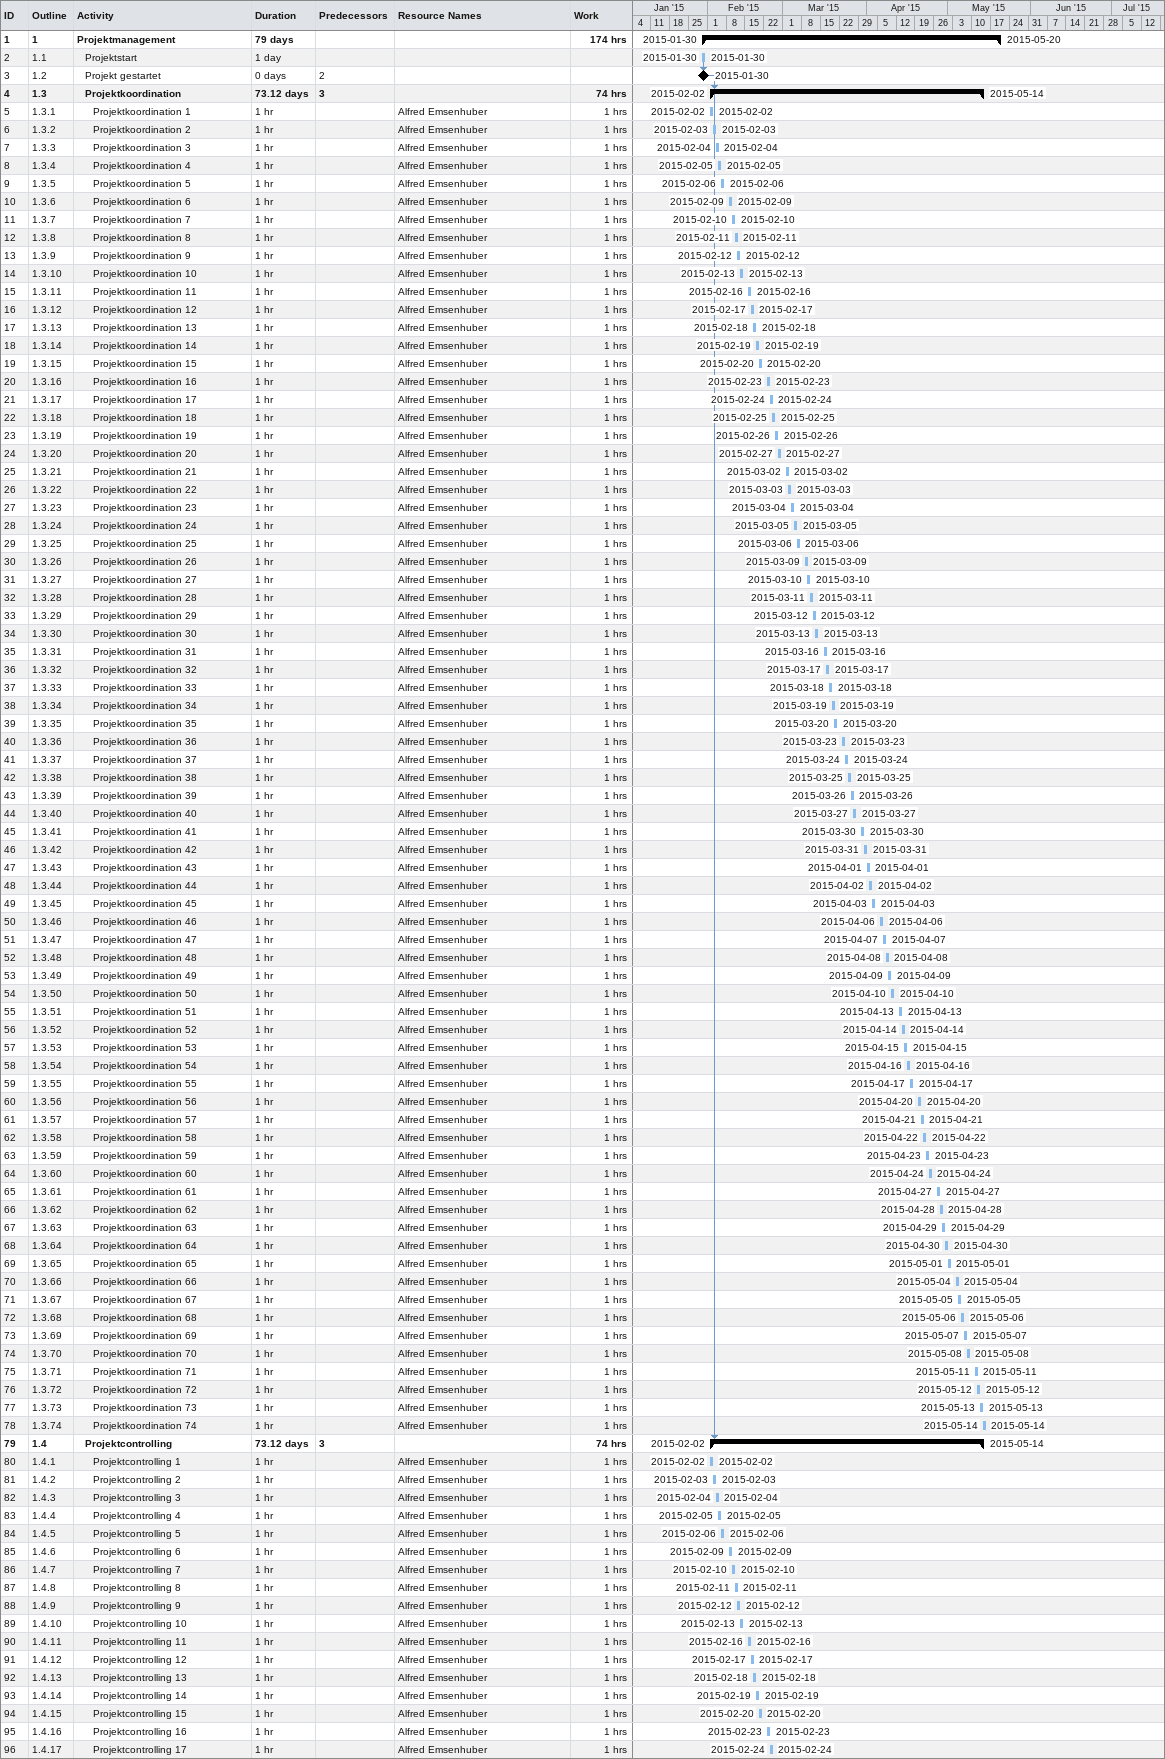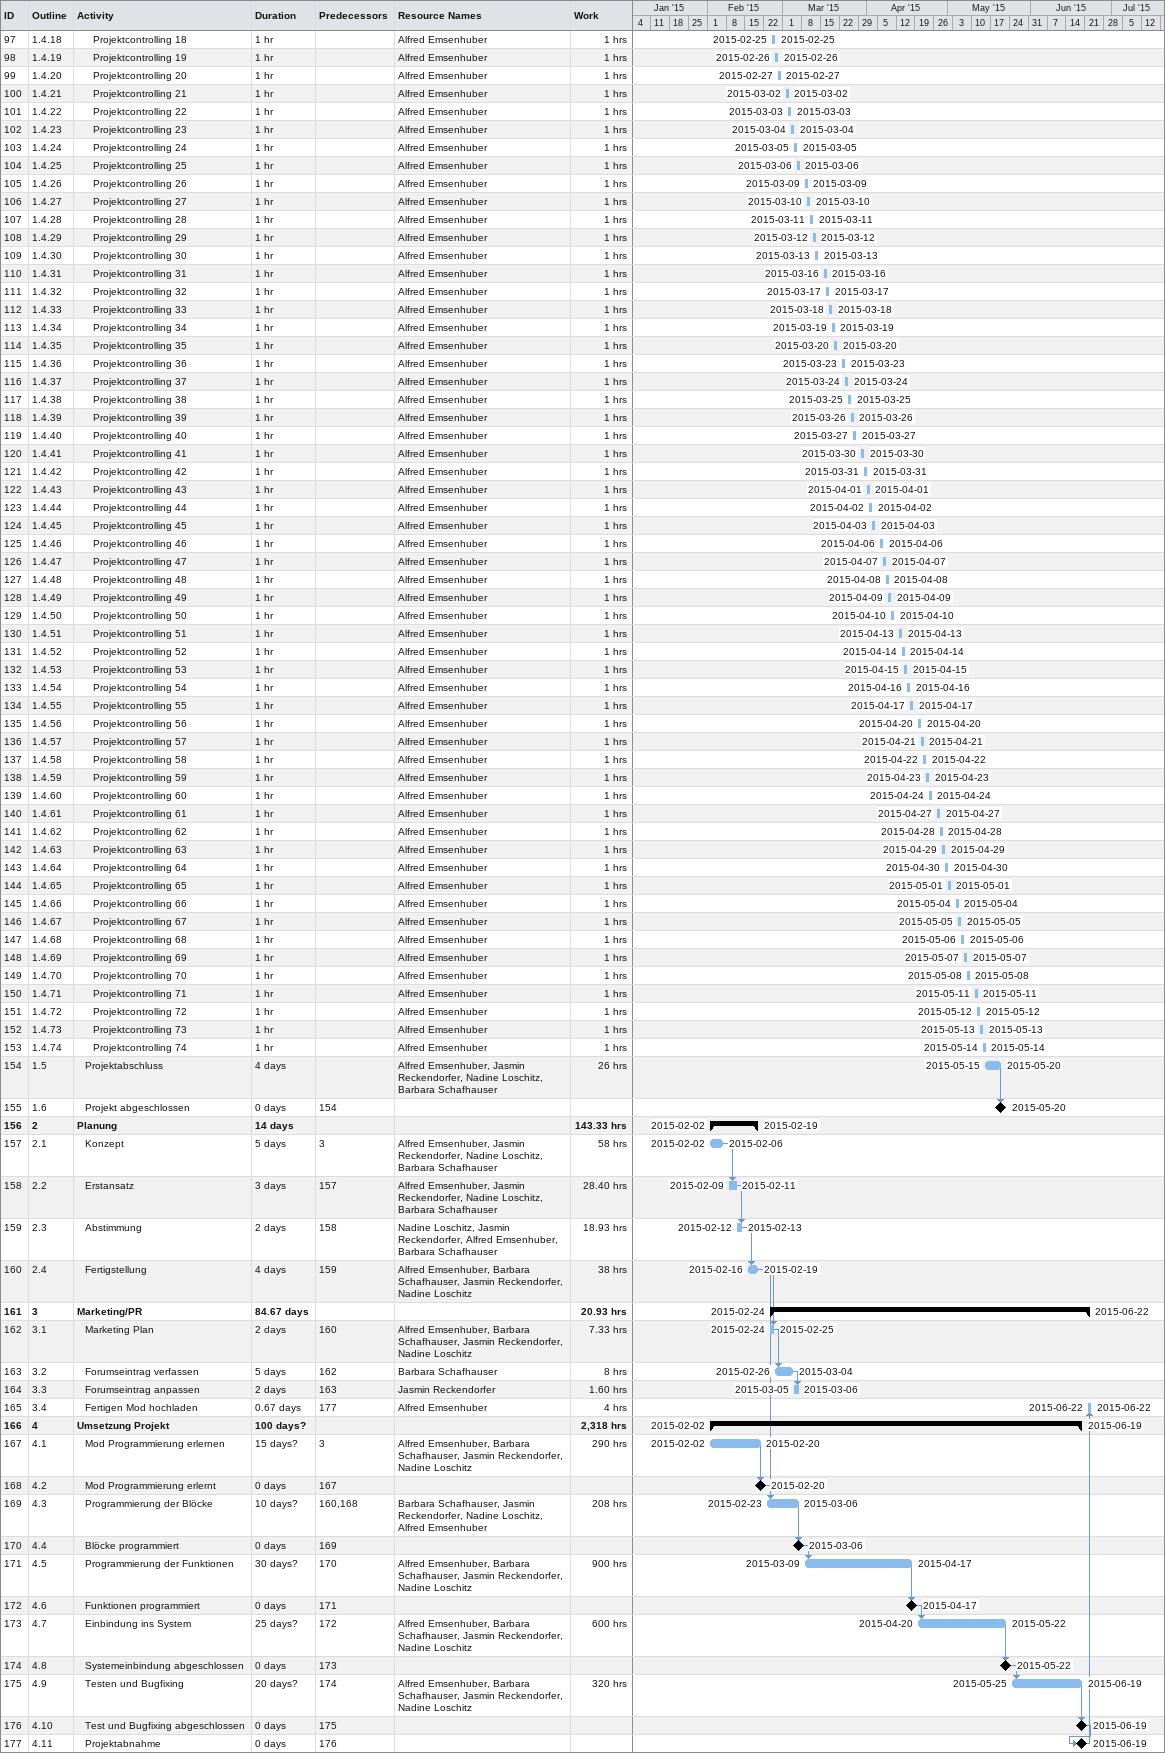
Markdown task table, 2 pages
| ID | WBS | Task | Duration | Start | Finish | Predecessors | Resources | Work (h) |
|---|---|---|---|---|---|---|---|---|
| 1 | 1 | **Projektmanagement** | 79d | 2015-01-30 | 2015-05-20 |  |  | 174 |
| 2 | 1.1 | Projektstart | 1d | 2015-01-30 | 2015-01-30 |  |  |  |
| 3 | 1.2 | Projekt gestartet | 0d | 2015-01-30 | 2015-01-30 | 2 |  |  |
| 4 | 1.3 | **Projektkoordination** | 73.12d | 2015-02-02 | 2015-05-14 | 3 |  | 74 |
| 5 | 1.3.1 | Projektkoordination 1 | 1h | 2015-02-02 | 2015-02-02 |  | Alfred Emsenhuber | 1 |
| 6 | 1.3.2 | Projektkoordination 2 | 1h | 2015-02-03 | 2015-02-03 |  | Alfred Emsenhuber | 1 |
| 7 | 1.3.3 | Projektkoordination 3 | 1h | 2015-02-04 | 2015-02-04 |  | Alfred Emsenhuber | 1 |
| 8 | 1.3.4 | Projektkoordination 4 | 1h | 2015-02-05 | 2015-02-05 |  | Alfred Emsenhuber | 1 |
| 9 | 1.3.5 | Projektkoordination 5 | 1h | 2015-02-06 | 2015-02-06 |  | Alfred Emsenhuber | 1 |
| 10 | 1.3.6 | Projektkoordination 6 | 1h | 2015-02-09 | 2015-02-09 |  | Alfred Emsenhuber | 1 |
| 11 | 1.3.7 | Projektkoordination 7 | 1h | 2015-02-10 | 2015-02-10 |  | Alfred Emsenhuber | 1 |
| 12 | 1.3.8 | Projektkoordination 8 | 1h | 2015-02-11 | 2015-02-11 |  | Alfred Emsenhuber | 1 |
| 13 | 1.3.9 | Projektkoordination 9 | 1h | 2015-02-12 | 2015-02-12 |  | Alfred Emsenhuber | 1 |
| 14 | 1.3.10 | Projektkoordination 10 | 1h | 2015-02-13 | 2015-02-13 |  | Alfred Emsenhuber | 1 |
| 15 | 1.3.11 | Projektkoordination 11 | 1h | 2015-02-16 | 2015-02-16 |  | Alfred Emsenhuber | 1 |
| 16 | 1.3.12 | Projektkoordination 12 | 1h | 2015-02-17 | 2015-02-17 |  | Alfred Emsenhuber | 1 |
| 17 | 1.3.13 | Projektkoordination 13 | 1h | 2015-02-18 | 2015-02-18 |  | Alfred Emsenhuber | 1 |
| 18 | 1.3.14 | Projektkoordination 14 | 1h | 2015-02-19 | 2015-02-19 |  | Alfred Emsenhuber | 1 |
| 19 | 1.3.15 | Projektkoordination 15 | 1h | 2015-02-20 | 2015-02-20 |  | Alfred Emsenhuber | 1 |
| 20 | 1.3.16 | Projektkoordination 16 | 1h | 2015-02-23 | 2015-02-23 |  | Alfred Emsenhuber | 1 |
| 21 | 1.3.17 | Projektkoordination 17 | 1h | 2015-02-24 | 2015-02-24 |  | Alfred Emsenhuber | 1 |
| 22 | 1.3.18 | Projektkoordination 18 | 1h | 2015-02-25 | 2015-02-25 |  | Alfred Emsenhuber | 1 |
| 23 | 1.3.19 | Projektkoordination 19 | 1h | 2015-02-26 | 2015-02-26 |  | Alfred Emsenhuber | 1 |
| 24 | 1.3.20 | Projektkoordination 20 | 1h | 2015-02-27 | 2015-02-27 |  | Alfred Emsenhuber | 1 |
| 25 | 1.3.21 | Projektkoordination 21 | 1h | 2015-03-02 | 2015-03-02 |  | Alfred Emsenhuber | 1 |
| 26 | 1.3.22 | Projektkoordination 22 | 1h | 2015-03-03 | 2015-03-03 |  | Alfred Emsenhuber | 1 |
| 27 | 1.3.23 | Projektkoordination 23 | 1h | 2015-03-04 | 2015-03-04 |  | Alfred Emsenhuber | 1 |
| 28 | 1.3.24 | Projektkoordination 24 | 1h | 2015-03-05 | 2015-03-05 |  | Alfred Emsenhuber | 1 |
| 29 | 1.3.25 | Projektkoordination 25 | 1h | 2015-03-06 | 2015-03-06 |  | Alfred Emsenhuber | 1 |
| 30 | 1.3.26 | Projektkoordination 26 | 1h | 2015-03-09 | 2015-03-09 |  | Alfred Emsenhuber | 1 |
| 31 | 1.3.27 | Projektkoordination 27 | 1h | 2015-03-10 | 2015-03-10 |  | Alfred Emsenhuber | 1 |
| 32 | 1.3.28 | Projektkoordination 28 | 1h | 2015-03-11 | 2015-03-11 |  | Alfred Emsenhuber | 1 |
| 33 | 1.3.29 | Projektkoordination 29 | 1h | 2015-03-12 | 2015-03-12 |  | Alfred Emsenhuber | 1 |
| 34 | 1.3.30 | Projektkoordination 30 | 1h | 2015-03-13 | 2015-03-13 |  | Alfred Emsenhuber | 1 |
| 35 | 1.3.31 | Projektkoordination 31 | 1h | 2015-03-16 | 2015-03-16 |  | Alfred Emsenhuber | 1 |
| 36 | 1.3.32 | Projektkoordination 32 | 1h | 2015-03-17 | 2015-03-17 |  | Alfred Emsenhuber | 1 |
| 37 | 1.3.33 | Projektkoordination 33 | 1h | 2015-03-18 | 2015-03-18 |  | Alfred Emsenhuber | 1 |
| 38 | 1.3.34 | Projektkoordination 34 | 1h | 2015-03-19 | 2015-03-19 |  | Alfred Emsenhuber | 1 |
| 39 | 1.3.35 | Projektkoordination 35 | 1h | 2015-03-20 | 2015-03-20 |  | Alfred Emsenhuber | 1 |
| 40 | 1.3.36 | Projektkoordination 36 | 1h | 2015-03-23 | 2015-03-23 |  | Alfred Emsenhuber | 1 |
| 41 | 1.3.37 | Projektkoordination 37 | 1h | 2015-03-24 | 2015-03-24 |  | Alfred Emsenhuber | 1 |
| 42 | 1.3.38 | Projektkoordination 38 | 1h | 2015-03-25 | 2015-03-25 |  | Alfred Emsenhuber | 1 |
| 43 | 1.3.39 | Projektkoordination 39 | 1h | 2015-03-26 | 2015-03-26 |  | Alfred Emsenhuber | 1 |
| 44 | 1.3.40 | Projektkoordination 40 | 1h | 2015-03-27 | 2015-03-27 |  | Alfred Emsenhuber | 1 |
| 45 | 1.3.41 | Projektkoordination 41 | 1h | 2015-03-30 | 2015-03-30 |  | Alfred Emsenhuber | 1 |
| 46 | 1.3.42 | Projektkoordination 42 | 1h | 2015-03-31 | 2015-03-31 |  | Alfred Emsenhuber | 1 |
| 47 | 1.3.43 | Projektkoordination 43 | 1h | 2015-04-01 | 2015-04-01 |  | Alfred Emsenhuber | 1 |
| 48 | 1.3.44 | Projektkoordination 44 | 1h | 2015-04-02 | 2015-04-02 |  | Alfred Emsenhuber | 1 |
| 49 | 1.3.45 | Projektkoordination 45 | 1h | 2015-04-03 | 2015-04-03 |  | Alfred Emsenhuber | 1 |
| 50 | 1.3.46 | Projektkoordination 46 | 1h | 2015-04-06 | 2015-04-06 |  | Alfred Emsenhuber | 1 |
| 51 | 1.3.47 | Projektkoordination 47 | 1h | 2015-04-07 | 2015-04-07 |  | Alfred Emsenhuber | 1 |
| 52 | 1.3.48 | Projektkoordination 48 | 1h | 2015-04-08 | 2015-04-08 |  | Alfred Emsenhuber | 1 |
| 53 | 1.3.49 | Projektkoordination 49 | 1h | 2015-04-09 | 2015-04-09 |  | Alfred Emsenhuber | 1 |
| 54 | 1.3.50 | Projektkoordination 50 | 1h | 2015-04-10 | 2015-04-10 |  | Alfred Emsenhuber | 1 |
| 55 | 1.3.51 | Projektkoordination 51 | 1h | 2015-04-13 | 2015-04-13 |  | Alfred Emsenhuber | 1 |
| 56 | 1.3.52 | Projektkoordination 52 | 1h | 2015-04-14 | 2015-04-14 |  | Alfred Emsenhuber | 1 |
| 57 | 1.3.53 | Projektkoordination 53 | 1h | 2015-04-15 | 2015-04-15 |  | Alfred Emsenhuber | 1 |
| 58 | 1.3.54 | Projektkoordination 54 | 1h | 2015-04-16 | 2015-04-16 |  | Alfred Emsenhuber | 1 |
| 59 | 1.3.55 | Projektkoordination 55 | 1h | 2015-04-17 | 2015-04-17 |  | Alfred Emsenhuber | 1 |
| 60 | 1.3.56 | Projektkoordination 56 | 1h | 2015-04-20 | 2015-04-20 |  | Alfred Emsenhuber | 1 |
| 61 | 1.3.57 | Projektkoordination 57 | 1h | 2015-04-21 | 2015-04-21 |  | Alfred Emsenhuber | 1 |
| 62 | 1.3.58 | Projektkoordination 58 | 1h | 2015-04-22 | 2015-04-22 |  | Alfred Emsenhuber | 1 |
| 63 | 1.3.59 | Projektkoordination 59 | 1h | 2015-04-23 | 2015-04-23 |  | Alfred Emsenhuber | 1 |
| 64 | 1.3.60 | Projektkoordination 60 | 1h | 2015-04-24 | 2015-04-24 |  | Alfred Emsenhuber | 1 |
| 65 | 1.3.61 | Projektkoordination 61 | 1h | 2015-04-27 | 2015-04-27 |  | Alfred Emsenhuber | 1 |
| 66 | 1.3.62 | Projektkoordination 62 | 1h | 2015-04-28 | 2015-04-28 |  | Alfred Emsenhuber | 1 |
| 67 | 1.3.63 | Projektkoordination 63 | 1h | 2015-04-29 | 2015-04-29 |  | Alfred Emsenhuber | 1 |
| 68 | 1.3.64 | Projektkoordination 64 | 1h | 2015-04-30 | 2015-04-30 |  | Alfred Emsenhuber | 1 |
| 69 | 1.3.65 | Projektkoordination 65 | 1h | 2015-05-01 | 2015-05-01 |  | Alfred Emsenhuber | 1 |
| 70 | 1.3.66 | Projektkoordination 66 | 1h | 2015-05-04 | 2015-05-04 |  | Alfred Emsenhuber | 1 |
| 71 | 1.3.67 | Projektkoordination 67 | 1h | 2015-05-05 | 2015-05-05 |  | Alfred Emsenhuber | 1 |
| 72 | 1.3.68 | Projektkoordination 68 | 1h | 2015-05-06 | 2015-05-06 |  | Alfred Emsenhuber | 1 |
| 73 | 1.3.69 | Projektkoordination 69 | 1h | 2015-05-07 | 2015-05-07 |  | Alfred Emsenhuber | 1 |
| 74 | 1.3.70 | Projektkoordination 70 | 1h | 2015-05-08 | 2015-05-08 |  | Alfred Emsenhuber | 1 |
| 75 | 1.3.71 | Projektkoordination 71 | 1h | 2015-05-11 | 2015-05-11 |  | Alfred Emsenhuber | 1 |
| 76 | 1.3.72 | Projektkoordination 72 | 1h | 2015-05-12 | 2015-05-12 |  | Alfred Emsenhuber | 1 |
| 77 | 1.3.73 | Projektkoordination 73 | 1h | 2015-05-13 | 2015-05-13 |  | Alfred Emsenhuber | 1 |
| 78 | 1.3.74 | Projektkoordination 74 | 1h | 2015-05-14 | 2015-05-14 |  | Alfred Emsenhuber | 1 |
| 79 | 1.4 | **Projektcontrolling** | 73.12d | 2015-02-02 | 2015-05-14 | 3 |  | 74 |
| 80 | 1.4.1 | Projektcontrolling 1 | 1h | 2015-02-02 | 2015-02-02 |  | Alfred Emsenhuber | 1 |
| 81 | 1.4.2 | Projektcontrolling 2 | 1h | 2015-02-03 | 2015-02-03 |  | Alfred Emsenhuber | 1 |
| 82 | 1.4.3 | Projektcontrolling 3 | 1h | 2015-02-04 | 2015-02-04 |  | Alfred Emsenhuber | 1 |
| 83 | 1.4.4 | Projektcontrolling 4 | 1h | 2015-02-05 | 2015-02-05 |  | Alfred Emsenhuber | 1 |
| 84 | 1.4.5 | Projektcontrolling 5 | 1h | 2015-02-06 | 2015-02-06 |  | Alfred Emsenhuber | 1 |
| 85 | 1.4.6 | Projektcontrolling 6 | 1h | 2015-02-09 | 2015-02-09 |  | Alfred Emsenhuber | 1 |
| 86 | 1.4.7 | Projektcontrolling 7 | 1h | 2015-02-10 | 2015-02-10 |  | Alfred Emsenhuber | 1 |
| 87 | 1.4.8 | Projektcontrolling 8 | 1h | 2015-02-11 | 2015-02-11 |  | Alfred Emsenhuber | 1 |
| 88 | 1.4.9 | Projektcontrolling 9 | 1h | 2015-02-12 | 2015-02-12 |  | Alfred Emsenhuber | 1 |
| 89 | 1.4.10 | Projektcontrolling 10 | 1h | 2015-02-13 | 2015-02-13 |  | Alfred Emsenhuber | 1 |
| 90 | 1.4.11 | Projektcontrolling 11 | 1h | 2015-02-16 | 2015-02-16 |  | Alfred Emsenhuber | 1 |
| 91 | 1.4.12 | Projektcontrolling 12 | 1h | 2015-02-17 | 2015-02-17 |  | Alfred Emsenhuber | 1 |
| 92 | 1.4.13 | Projektcontrolling 13 | 1h | 2015-02-18 | 2015-02-18 |  | Alfred Emsenhuber | 1 |
| 93 | 1.4.14 | Projektcontrolling 14 | 1h | 2015-02-19 | 2015-02-19 |  | Alfred Emsenhuber | 1 |
| 94 | 1.4.15 | Projektcontrolling 15 | 1h | 2015-02-20 | 2015-02-20 |  | Alfred Emsenhuber | 1 |
| 95 | 1.4.16 | Projektcontrolling 16 | 1h | 2015-02-23 | 2015-02-23 |  | Alfred Emsenhuber | 1 |
| 96 | 1.4.17 | Projektcontrolling 17 | 1h | 2015-02-24 | 2015-02-24 |  | Alfred Emsenhuber | 1 |
| 97 | 1.4.18 | Projektcontrolling 18 | 1h | 2015-02-25 | 2015-02-25 |  | Alfred Emsenhuber | 1 |
| 98 | 1.4.19 | Projektcontrolling 19 | 1h | 2015-02-26 | 2015-02-26 |  | Alfred Emsenhuber | 1 |
| 99 | 1.4.20 | Projektcontrolling 20 | 1h | 2015-02-27 | 2015-02-27 |  | Alfred Emsenhuber | 1 |
| 100 | 1.4.21 | Projektcontrolling 21 | 1h | 2015-03-02 | 2015-03-02 |  | Alfred Emsenhuber | 1 |
| 101 | 1.4.22 | Projektcontrolling 22 | 1h | 2015-03-03 | 2015-03-03 |  | Alfred Emsenhuber | 1 |
| 102 | 1.4.23 | Projektcontrolling 23 | 1h | 2015-03-04 | 2015-03-04 |  | Alfred Emsenhuber | 1 |
| 103 | 1.4.24 | Projektcontrolling 24 | 1h | 2015-03-05 | 2015-03-05 |  | Alfred Emsenhuber | 1 |
| 104 | 1.4.25 | Projektcontrolling 25 | 1h | 2015-03-06 | 2015-03-06 |  | Alfred Emsenhuber | 1 |
| 105 | 1.4.26 | Projektcontrolling 26 | 1h | 2015-03-09 | 2015-03-09 |  | Alfred Emsenhuber | 1 |
| 106 | 1.4.27 | Projektcontrolling 27 | 1h | 2015-03-10 | 2015-03-10 |  | Alfred Emsenhuber | 1 |
| 107 | 1.4.28 | Projektcontrolling 28 | 1h | 2015-03-11 | 2015-03-11 |  | Alfred Emsenhuber | 1 |
| 108 | 1.4.29 | Projektcontrolling 29 | 1h | 2015-03-12 | 2015-03-12 |  | Alfred Emsenhuber | 1 |
| 109 | 1.4.30 | Projektcontrolling 30 | 1h | 2015-03-13 | 2015-03-13 |  | Alfred Emsenhuber | 1 |
| 110 | 1.4.31 | Projektcontrolling 31 | 1h | 2015-03-16 | 2015-03-16 |  | Alfred Emsenhuber | 1 |
| 111 | 1.4.32 | Projektcontrolling 32 | 1h | 2015-03-17 | 2015-03-17 |  | Alfred Emsenhuber | 1 |
| 112 | 1.4.33 | Projektcontrolling 33 | 1h | 2015-03-18 | 2015-03-18 |  | Alfred Emsenhuber | 1 |
| 113 | 1.4.34 | Projektcontrolling 34 | 1h | 2015-03-19 | 2015-03-19 |  | Alfred Emsenhuber | 1 |
| 114 | 1.4.35 | Projektcontrolling 35 | 1h | 2015-03-20 | 2015-03-20 |  | Alfred Emsenhuber | 1 |
| 115 | 1.4.36 | Projektcontrolling 36 | 1h | 2015-03-23 | 2015-03-23 |  | Alfred Emsenhuber | 1 |
| 116 | 1.4.37 | Projektcontrolling 37 | 1h | 2015-03-24 | 2015-03-24 |  | Alfred Emsenhuber | 1 |
| 117 | 1.4.38 | Projektcontrolling 38 | 1h | 2015-03-25 | 2015-03-25 |  | Alfred Emsenhuber | 1 |
| 118 | 1.4.39 | Projektcontrolling 39 | 1h | 2015-03-26 | 2015-03-26 |  | Alfred Emsenhuber | 1 |
| 119 | 1.4.40 | Projektcontrolling 40 | 1h | 2015-03-27 | 2015-03-27 |  | Alfred Emsenhuber | 1 |
| 120 | 1.4.41 | Projektcontrolling 41 | 1h | 2015-03-30 | 2015-03-30 |  | Alfred Emsenhuber | 1 |
| 121 | 1.4.42 | Projektcontrolling 42 | 1h | 2015-03-31 | 2015-03-31 |  | Alfred Emsenhuber | 1 |
| 122 | 1.4.43 | Projektcontrolling 43 | 1h | 2015-04-01 | 2015-04-01 |  | Alfred Emsenhuber | 1 |
| 123 | 1.4.44 | Projektcontrolling 44 | 1h | 2015-04-02 | 2015-04-02 |  | Alfred Emsenhuber | 1 |
| 124 | 1.4.45 | Projektcontrolling 45 | 1h | 2015-04-03 | 2015-04-03 |  | Alfred Emsenhuber | 1 |
| 125 | 1.4.46 | Projektcontrolling 46 | 1h | 2015-04-06 | 2015-04-06 |  | Alfred Emsenhuber | 1 |
| 126 | 1.4.47 | Projektcontrolling 47 | 1h | 2015-04-07 | 2015-04-07 |  | Alfred Emsenhuber | 1 |
| 127 | 1.4.48 | Projektcontrolling 48 | 1h | 2015-04-08 | 2015-04-08 |  | Alfred Emsenhuber | 1 |
| 128 | 1.4.49 | Projektcontrolling 49 | 1h | 2015-04-09 | 2015-04-09 |  | Alfred Emsenhuber | 1 |
| 129 | 1.4.50 | Projektcontrolling 50 | 1h | 2015-04-10 | 2015-04-10 |  | Alfred Emsenhuber | 1 |
| 130 | 1.4.51 | Projektcontrolling 51 | 1h | 2015-04-13 | 2015-04-13 |  | Alfred Emsenhuber | 1 |
| 131 | 1.4.52 | Projektcontrolling 52 | 1h | 2015-04-14 | 2015-04-14 |  | Alfred Emsenhuber | 1 |
| 132 | 1.4.53 | Projektcontrolling 53 | 1h | 2015-04-15 | 2015-04-15 |  | Alfred Emsenhuber | 1 |
| 133 | 1.4.54 | Projektcontrolling 54 | 1h | 2015-04-16 | 2015-04-16 |  | Alfred Emsenhuber | 1 |
| 134 | 1.4.55 | Projektcontrolling 55 | 1h | 2015-04-17 | 2015-04-17 |  | Alfred Emsenhuber | 1 |
| 135 | 1.4.56 | Projektcontrolling 56 | 1h | 2015-04-20 | 2015-04-20 |  | Alfred Emsenhuber | 1 |
| 136 | 1.4.57 | Projektcontrolling 57 | 1h | 2015-04-21 | 2015-04-21 |  | Alfred Emsenhuber | 1 |
| 137 | 1.4.58 | Projektcontrolling 58 | 1h | 2015-04-22 | 2015-04-22 |  | Alfred Emsenhuber | 1 |
| 138 | 1.4.59 | Projektcontrolling 59 | 1h | 2015-04-23 | 2015-04-23 |  | Alfred Emsenhuber | 1 |
| 139 | 1.4.60 | Projektcontrolling 60 | 1h | 2015-04-24 | 2015-04-24 |  | Alfred Emsenhuber | 1 |
| 140 | 1.4.61 | Projektcontrolling 61 | 1h | 2015-04-27 | 2015-04-27 |  | Alfred Emsenhuber | 1 |
| 141 | 1.4.62 | Projektcontrolling 62 | 1h | 2015-04-28 | 2015-04-28 |  | Alfred Emsenhuber | 1 |
| 142 | 1.4.63 | Projektcontrolling 63 | 1h | 2015-04-29 | 2015-04-29 |  | Alfred Emsenhuber | 1 |
| 143 | 1.4.64 | Projektcontrolling 64 | 1h | 2015-04-30 | 2015-04-30 |  | Alfred Emsenhuber | 1 |
| 144 | 1.4.65 | Projektcontrolling 65 | 1h | 2015-05-01 | 2015-05-01 |  | Alfred Emsenhuber | 1 |
| 145 | 1.4.66 | Projektcontrolling 66 | 1h | 2015-05-04 | 2015-05-04 |  | Alfred Emsenhuber | 1 |
| 146 | 1.4.67 | Projektcontrolling 67 | 1h | 2015-05-05 | 2015-05-05 |  | Alfred Emsenhuber | 1 |
| 147 | 1.4.68 | Projektcontrolling 68 | 1h | 2015-05-06 | 2015-05-06 |  | Alfred Emsenhuber | 1 |
| 148 | 1.4.69 | Projektcontrolling 69 | 1h | 2015-05-07 | 2015-05-07 |  | Alfred Emsenhuber | 1 |
| 149 | 1.4.70 | Projektcontrolling 70 | 1h | 2015-05-08 | 2015-05-08 |  | Alfred Emsenhuber | 1 |
| 150 | 1.4.71 | Projektcontrolling 71 | 1h | 2015-05-11 | 2015-05-11 |  | Alfred Emsenhuber | 1 |
| 151 | 1.4.72 | Projektcontrolling 72 | 1h | 2015-05-12 | 2015-05-12 |  | Alfred Emsenhuber | 1 |
| 152 | 1.4.73 | Projektcontrolling 73 | 1h | 2015-05-13 | 2015-05-13 |  | Alfred Emsenhuber | 1 |
| 153 | 1.4.74 | Projektcontrolling 74 | 1h | 2015-05-14 | 2015-05-14 |  | Alfred Emsenhuber | 1 |
| 154 | 1.5 | Projektabschluss | 4d | 2015-05-15 | 2015-05-20 |  | Alfred Emsenhuber, Jasmin Reckendorfer, Nadine Loschitz, Barbara Schafhauser | 26 |
| 155 | 1.6 | Projekt abgeschlossen | 0d | 2015-05-20 | 2015-05-20 | 154 |  |  |
| 156 | 2 | **Planung** | 14d | 2015-02-02 | 2015-02-19 |  |  | 143.33 |
| 157 | 2.1 | Konzept | 5d | 2015-02-02 | 2015-02-06 | 3 | Alfred Emsenhuber, Jasmin Reckendorfer, Nadine Loschitz, Barbara Schafhauser | 58 |
| 158 | 2.2 | Erstansatz | 3d | 2015-02-09 | 2015-02-11 | 157 | Alfred Emsenhuber, Jasmin Reckendorfer, Nadine Loschitz, Barbara Schafhauser | 28.40 |
| 159 | 2.3 | Abstimmung | 2d | 2015-02-12 | 2015-02-13 | 158 | Nadine Loschitz, Jasmin Reckendorfer, Alfred Emsenhuber, Barbara Schafhauser | 18.93 |
| 160 | 2.4 | Fertigstellung | 4d | 2015-02-16 | 2015-02-19 | 159 | Alfred Emsenhuber, Barbara Schafhauser, Jasmin Reckendorfer, Nadine Loschitz | 38 |
| 161 | 3 | **Marketing/PR** | 84.67d | 2015-02-24 | 2015-06-22 |  |  | 20.93 |
| 162 | 3.1 | Marketing Plan | 2d | 2015-02-24 | 2015-02-25 | 160 | Alfred Emsenhuber, Barbara Schafhauser, Jasmin Reckendorfer, Nadine Loschitz | 7.33 |
| 163 | 3.2 | Forumseintrag verfassen | 5d | 2015-02-26 | 2015-03-04 | 162 | Barbara Schafhauser | 8 |
| 164 | 3.3 | Forumseintrag anpassen | 2d | 2015-03-05 | 2015-03-06 | 163 | Jasmin Reckendorfer | 1.60 |
| 165 | 3.4 | Fertigen Mod hochladen | 0.67d | 2015-06-22 | 2015-06-22 | 177 | Alfred Emsenhuber | 4 |
| 166 | 4 | **Umsetzung Projekt** | 100d? | 2015-02-02 | 2015-06-19 |  |  | 2318 |
| 167 | 4.1 | Mod Programmierung erlernen | 15d? | 2015-02-02 | 2015-02-20 | 3 | Alfred Emsenhuber, Barbara Schafhauser, Jasmin Reckendorfer, Nadine Loschitz | 290 |
| 168 | 4.2 | Mod Programmierung erlernt | 0d | 2015-02-20 | 2015-02-20 | 167 |  |  |
| 169 | 4.3 | Programmierung der Blöcke | 10d? | 2015-02-23 | 2015-03-06 | 160, 168 | Barbara Schafhauser, Jasmin Reckendorfer, Nadine Loschitz, Alfred Emsenhuber | 208 |
| 170 | 4.4 | Blöcke programmiert | 0d | 2015-03-06 | 2015-03-06 | 169 |  |  |
| 171 | 4.5 | Programmierung der Funktionen | 30d? | 2015-03-09 | 2015-04-17 | 170 | Alfred Emsenhuber, Barbara Schafhauser, Jasmin Reckendorfer, Nadine Loschitz | 900 |
| 172 | 4.6 | Funktionen programmiert | 0d | 2015-04-17 | 2015-04-17 | 171 |  |  |
| 173 | 4.7 | Einbindung ins System | 25d? | 2015-04-20 | 2015-05-22 | 172 | Alfred Emsenhuber, Barbara Schafhauser, Jasmin Reckendorfer, Nadine Loschitz | 600 |
| 174 | 4.8 | Systemeinbindung abgeschlossen | 0d | 2015-05-22 | 2015-05-22 | 173 |  |  |
| 175 | 4.9 | Testen und Bugfixing | 20d? | 2015-05-25 | 2015-06-19 | 174 | Alfred Emsenhuber, Barbara Schafhauser, Jasmin Reckendorfer, Nadine Loschitz | 320 |
| 176 | 4.10 | Test und Bugfixing abgeschlossen | 0d | 2015-06-19 | 2015-06-19 | 175 |  |  |
| 177 | 4.11 | Projektabnahme | 0d | 2015-06-19 | 2015-06-19 | 176 |  |  |
